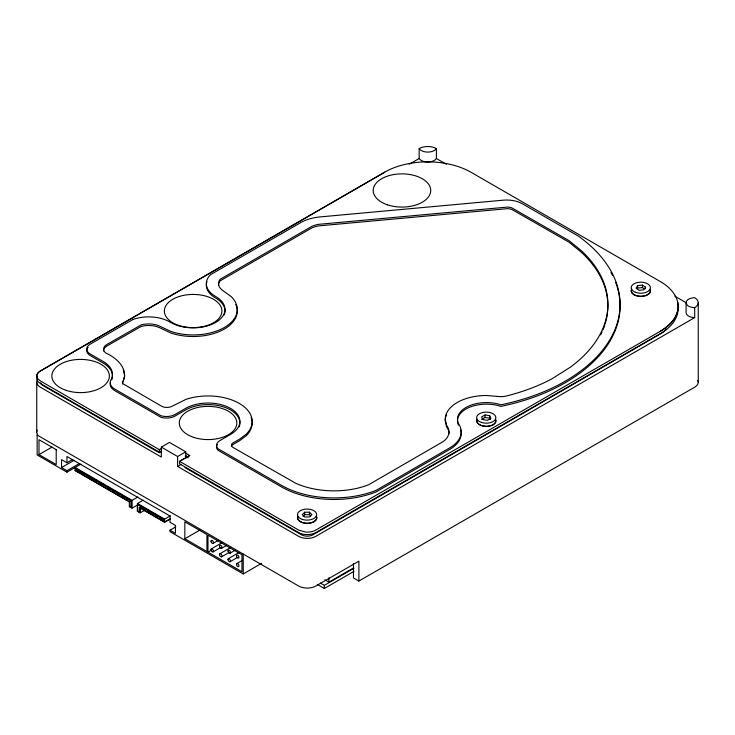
<?xml version="1.0" encoding="UTF-8"?>
<svg xmlns="http://www.w3.org/2000/svg" width="735" height="735" viewBox="0 0 735 735"><rect width="100%" height="100%" fill="white"/><g stroke="black" fill="none" stroke-linecap="round" stroke-linejoin="round"><path stroke-width="1.1" d="M122.423 383.964L124.729 376.008L123.223 369.411M637.658 285.603L636.078 288.221L639.211 290.316L643.924 289.792L645.495 287.183L642.362 285.088L637.658 285.603L637.658 288.092L642.362 287.569L643.933 288.625M304.694 512.203L302.296 514.592L304.694 516.99L309.481 516.99L311.879 514.592L309.481 512.203L304.694 512.203L304.694 514.684L303.096 516.282M384.809 172.192L40.407 371.037A12.173 7.028 0 0 0 36.943 376.926L37.678 378.644L40.315 380.923L159.357 449.655L161.195 448.589M409.22 164.263L419.161 158.521A9.132 5.274 0 0 0 427.77 162.04A9.132 5.274 0 0 0 436.379 158.521L446.32 164.254M80.905 464.116L66.958 472.164L37.163 454.965L37.127 435.056L37.678 434.615A12.173 7.028 0 0 1 37.163 430.104M56.687 449.921L38.992 439.705L38.992 454.616L51.909 447.165M79.555 463.436L66.958 470.703L61.538 467.57L61.538 459.641L66.958 462.774L72.774 459.412M61.538 467.57L74.125 460.303M137.858 496.989L132.043 500.351L75.099 467.469L75.099 470.602L75.65 470.281M37.678 379.526A12.173 7.028 0 0 0 40.315 387.189L161.332 457.06L161.332 447.11L169.463 442.415L185.734 451.814L185.734 458.438M37.163 376.623A12.173 7.028 0 0 0 40.315 383.413L159.357 452.135L161.195 451.079M161.195 451.722L159.357 452.788L42.318 385.149A8.333 4.814 0 0 1 40.664 382.843M161.332 447.11L177.604 456.508L185.734 451.814M189.694 455.489L179.579 461.332L179.579 463.813L298.621 532.544A12.173 7.028 0 0 0 315.839 532.544L660.241 333.699A60.886 35.151 0 0 0 678.074 308.847M177.604 456.508L177.604 466.449L181.223 464.364M137.858 504.816L132.043 508.179L129.342 506.617L129.36 501.913L129.902 501.601M131.492 500.664L75.65 468.434L75.117 468.737L130.949 500.976L131.492 500.664L131.492 507.214L129.36 506.608L129.902 506.296M144.051 510.632L140.183 512.874L137.427 511.33L137.473 503.475L143.279 500.122M137.427 504.651L137.969 504.339L164.089 519.424L164.089 521.4L163.547 521.712L163.547 519.737L137.427 504.651L137.427 511.33L137.969 511.018M163.547 519.737L164.089 519.424M137.473 503.475L164.585 519.14L170.401 515.777M169.261 519.296L164.585 521.997L161.994 520.509M144.565 510.127L139.678 507.315L139.678 512.01L139.145 512.323L139.145 507.619L164.585 522.263L170.401 518.91M261.632 563.313L243.23 573.934L170.015 531.662L170.015 530.201L175.821 526.839M184.834 538.755L206.939 551.516L206.939 534.556L184.834 521.795L184.834 538.755L200.15 529.917M213.159 543.349L217.937 540.583M211.349 548.88L221.878 542.797M207.977 552.114L241.962 571.738L241.962 554.778L207.977 535.163L207.977 552.114L211.809 549.909M213.095 551.893L220.748 547.474M221.667 548.246L226.453 545.48M219.848 553.786L230.377 547.704M221.593 556.799L229.246 552.38M230.156 553.115L234.943 550.359M228.346 558.692L238.875 552.61M230.092 561.705L237.745 557.286M485.017 414.963L481.627 416.92L482.867 419.593L487.498 420.31L490.888 418.353L489.648 415.679L485.017 414.963L485.017 417.452L481.627 419.409M236.789 563.635L242.532 560.318M694.685 317.594A8.609 4.97 0 0 1 686.077 312.623L686.077 302.682A8.609 4.97 0 0 1 694.685 297.712A12.173 7.028 0 0 1 694.685 307.653L694.685 317.594L315.839 536.32A12.173 7.028 0 0 1 298.621 536.32L177.604 466.449M324.953 579.86L328.922 582.157L353.471 567.98M320.368 583.057L324.337 585.345L354.059 568.192M317.391 584.463L324.337 588.478L354.059 571.325M353.471 563.561L353.471 577.93L358.891 581.054L694.685 387.189A12.173 7.028 0 0 0 697.837 380.399M304.694 514.684L309.481 514.684L310.685 515.887M36.943 376.926L36.851 376.871A12.173 7.028 0 0 1 40.315 370.982L384.717 172.146A60.886 35.151 0 0 1 435.717 162.15C447.891 163.188 460.092 166.092 470.823 172.146L660.333 281.56C668.133 286.08 675.41 292.861 677.642 301.828A60.886 35.151 0 0 1 660.333 331.264L315.839 530.054A12.173 7.028 0 0 1 305.641 532.057L298.713 530.11L179.579 461.332L189.786 455.544L185.836 453.265M485.017 417.452L489.648 418.169L490.273 419.501M674.813 296.177L686.738 303.059M185.836 455.755L187.765 456.867M185.248 456.058L188.215 457.767M185 467.589L302.159 535.163A8.333 4.814 0 0 0 312.301 535.163L662.446 332.67A57.036 32.928 0 0 0 666.59 329.087M37.127 435.056L298.621 586.025A12.173 7.028 0 0 0 315.839 586.025L358.891 561.172L358.891 581.054M77.625 471.42L83.542 474.838M86.5 476.546L92.417 479.964M94.392 481.094L96.368 482.233M98.334 483.373L101.292 485.082M108.201 489.069L110.176 490.208M112.143 491.347L114.118 492.487M117.076 494.196L119.052 495.335M121.027 496.474L122.993 497.613M125.951 499.322L127.927 500.462M147.487 511.817L153.349 515.198M155.305 516.328L157.253 517.458M159.21 518.588L161.158 519.709M75.558 470.602L78.149 472.091M78.608 472.357L80.335 473.358M82.522 474.617L84.249 475.618M84.709 475.885L87.3 477.382M87.759 477.649L90.35 479.137M90.809 479.404L93.4 480.901M93.859 481.168L95.587 482.16M96.91 482.932L99.501 484.42M99.969 484.687L102.551 486.184M103.019 486.451L105.601 487.948M106.07 488.215L108.651 489.712M109.12 489.979L111.702 491.467M112.17 491.733L114.752 493.231M115.22 493.497L117.811 494.995M118.271 495.261L120.862 496.75M121.321 497.016L123.912 498.514M124.371 498.78L126.962 500.278M143.692 509.934L146.283 511.431M146.743 511.698L149.334 513.195M149.793 513.462L151.52 514.454M153.707 515.722L155.434 516.714M155.893 516.981L158.484 518.478M158.944 518.745L161.535 520.242M75.099 470.602L129.36 501.913M170.015 530.201L175.435 533.325L175.435 525.396L170.015 522.263L170.015 516.007L66.958 456.508L66.958 462.774M38.992 454.616L56.209 464.557L56.209 449.645M698.25 302.682L698.25 382.218M645.495 287.183L645.495 288.837M642.362 285.088L642.362 287.569M489.648 415.679L489.648 418.169M419.161 158.521L419.161 148.58A12.173 7.028 0 0 1 436.379 148.58L436.379 158.521M328.922 577.738L328.922 582.157M324.337 585.345L324.337 588.478M309.481 512.203L309.481 514.684M243.23 554.052L243.23 573.934M164.585 519.14L164.585 522.263M159.357 449.655L159.357 452.135M140.183 508.179L140.183 512.874M132.043 500.351L132.043 508.179M130.949 500.976L130.949 507.527M66.958 470.703L66.958 472.164M36.75 382.218L36.75 431.932M436.379 148.58A9.132 5.274 0 0 1 427.77 152.099A9.132 5.274 0 0 1 419.161 148.58M694.685 307.653A8.609 4.97 0 0 1 686.077 302.682M677.551 301.773A60.886 35.151 0 0 1 660.241 331.219M103.598 350.99A11.512 6.643 0 0 1 106.961 345.983L141.166 326.459A17.576 10.152 0 0 1 160.193 327.966L171.09 333.093A44.118 25.468 0 0 0 220.004 331.237A44.118 25.468 0 0 0 235.76 304.437M650.117 289.342A9.592 5.531 0 0 1 640.856 296.306A9.592 5.531 0 0 1 631.595 289.342M87.024 349.061A12.192 7.038 0 0 0 90.295 355.602L103.12 363.007A31.835 18.375 0 0 1 111.748 379.83M87.465 348.206A12.192 7.038 0 0 1 88.081 347.398M110.489 382.485A15.968 9.215 0 0 0 114.88 390.717L160.937 417.305A12.063 6.964 0 0 0 175.031 416.056L185.56 409.983A31.835 18.375 0 0 1 223.256 406.822A31.835 18.375 0 0 1 239.206 426.805M224.285 314.856A31.835 18.375 0 0 0 215.658 298.033A31.045 17.925 0 0 1 206.912 281.781M316.537 516.393A9.592 5.531 0 0 1 307.276 523.366A9.592 5.531 0 0 1 298.015 516.393M495.675 419.419A9.592 5.531 0 0 1 486.414 426.383A9.592 5.531 0 0 1 477.153 419.419M217.312 444.491A12.063 6.964 0 0 0 217.882 450.188L281.487 486.91A74.281 42.887 0 0 0 376.201 491.88L449.719 449.434A39.166 22.61 0 0 0 460.551 429.369M458.475 425.17A28.931 16.703 0 0 1 468.801 407.603A28.931 16.703 0 0 1 500.884 406.391A173.203 99.997 0 0 0 564.82 382.981A188.647 108.918 0 0 0 617.033 286.475M610.969 272.538A188.647 108.918 0 0 1 612.531 275.46M615.608 282.396A188.647 108.918 0 0 1 616.683 285.391M231.479 446.338A5.568 3.216 0 0 1 233.059 444.482L239.748 440.614L246.271 435.708A44.118 25.468 0 0 0 251.131 417.452M607.505 312.568A176.446 101.871 0 0 1 605.162 323.777M604.841 324.796A176.446 101.871 0 0 1 602.957 329.859M602.075 331.871A176.446 101.871 0 0 1 600.633 334.857M607.625 311.447A176.446 101.871 0 0 0 581.312 252.215L569.046 242.219L511.983 209.521A10.4 5.999 0 0 0 507.361 208.657L318.521 225.911A23.226 13.405 0 0 0 312.044 227.813L220.123 280.853A18.844 10.878 0 0 0 218.534 285.511M448.993 433.632A26.974 15.573 0 0 0 447.964 429.176L446.558 426.778L445.208 420.852A41.206 23.796 0 0 1 445.364 418.785M445.833 416.717A41.206 23.796 0 0 1 446.614 414.696M495.849 420.769A9.592 5.531 0 0 1 485.008 426.254A9.592 5.531 0 0 1 476.997 419.336M316.353 516.292A9.592 5.531 0 0 1 307.092 523.265A9.592 5.531 0 0 1 297.831 516.292M650.209 289.792A9.592 5.531 0 0 1 640.084 296.352A9.592 5.531 0 0 1 631.732 289.011M122.423 382.402L122.396 382.65A3.776 2.177 0 0 0 122.846 383.67L161.562 406.189A7.515 4.336 0 0 0 172.192 406.189L186.01 399.353A44.118 25.468 0 0 1 239.261 403.405A44.118 25.468 0 0 1 246.271 434.146L239.748 439.052L233.059 442.911A5.568 3.216 0 0 0 233.059 447.468L295.479 483.125A62.08 35.84 0 0 0 363.136 486.671L368.621 484.751L442.847 441.781A26.974 15.573 0 0 0 447.964 427.605L446.558 425.207L445.208 419.281A41.206 23.796 0 0 1 486.414 395.494L498.872 396.523A14.461 8.342 0 0 0 505.202 396.266L507.738 395.66A161.02 92.968 0 0 0 551.957 378.81L570.443 367.142A176.446 101.871 0 0 0 581.312 250.644L569.046 240.657L511.983 207.959A10.4 5.999 0 0 0 507.361 207.086L318.521 224.34A23.226 13.405 0 0 0 312.044 226.251L220.123 279.291A18.844 10.878 0 0 0 222.797 290.555L231.36 296.729A44.118 25.468 0 0 1 224.35 327.479A44.118 25.468 0 0 1 171.09 331.522L160.193 326.395A17.576 10.152 0 0 0 141.166 324.898L106.961 344.421A11.512 6.643 0 0 0 105.868 353.094C116.828 357.816 129.691 369.631 122.423 382.402M132.934 319.477L89.817 344.375A12.192 7.038 0 0 0 90.295 354.04L103.12 361.445A31.835 18.375 0 0 1 111.362 379.196A15.968 9.215 0 0 0 114.88 389.155L160.937 415.744A12.063 6.964 0 0 0 175.031 414.485L185.56 408.412A31.835 18.375 0 0 1 230.579 408.412A31.835 18.375 0 0 1 230.579 434.403L220.059 440.486A12.063 6.964 0 0 0 217.882 448.626L281.487 485.348A74.281 42.887 0 0 0 376.201 490.318L449.719 447.872A39.166 22.61 0 0 0 458.475 423.608A28.931 16.703 0 0 1 468.801 406.032A28.931 16.703 0 0 1 500.884 404.82A173.203 99.997 0 0 0 564.82 381.419A188.647 108.918 0 0 0 578.381 236.11L522.521 203.852A22.583 13.037 0 0 0 503.016 200.196L320.166 216.908A35.409 20.442 0 0 0 300.661 222.641L210.495 274.697A31.045 17.925 0 0 0 215.658 296.471A31.835 18.375 0 0 1 215.658 322.463A31.835 18.375 0 0 1 170.639 322.463A29.777 17.19 0 0 0 132.934 319.477M236.486 564.489A1.746 1.011 60 0 0 238.406 566.685A1.746 1.011 60 0 0 238.259 564.14A1.746 1.011 60 0 0 236.486 564.489M227.988 559.491A1.746 1.001 60 0 0 229.834 561.788A1.746 1.001 60 0 0 229.834 559.326A1.746 1.001 60 0 0 227.988 559.491M219.489 554.585A1.746 1.001 60 0 0 221.336 556.882A1.746 1.001 60 0 0 221.336 554.42A1.746 1.001 60 0 0 219.489 554.585M210.991 549.679A1.746 1.001 60 0 0 212.838 551.976A1.746 1.001 60 0 0 212.838 549.514A1.746 1.001 60 0 0 210.991 549.679M210.991 541.254A1.746 1.011 60 0 0 212.911 543.45A1.746 1.011 60 0 0 212.773 540.905A1.746 1.011 60 0 0 210.991 541.254M219.508 546.16A1.746 1.011 60 0 0 221.428 548.347A1.746 1.011 60 0 0 221.281 545.802A1.746 1.011 60 0 0 219.508 546.16M227.997 551.029A1.746 1.011 60 0 0 229.917 553.225A1.746 1.011 60 0 0 229.77 550.68A1.746 1.011 60 0 0 227.997 551.029M236.486 555.963A1.746 1.011 60 0 0 238.406 558.159A1.746 1.011 60 0 0 238.259 555.614A1.746 1.011 60 0 0 236.486 555.963M66.233 390.386A28.766 16.602 0 0 0 109.377 376.008A28.766 16.602 0 0 0 66.233 361.629A28.766 16.602 0 0 0 66.233 390.386M178.77 325.412A28.766 16.602 0 0 0 221.915 311.034A28.766 16.602 0 0 0 178.77 296.646A28.766 16.602 0 0 0 178.77 325.412M387.584 204.854A28.766 16.602 0 0 0 430.728 190.475A28.766 16.602 0 0 0 387.584 176.097A28.766 16.602 0 0 0 387.584 204.854M193.682 437.362A28.766 16.602 0 0 0 236.826 422.974A28.766 16.602 0 0 0 193.682 408.596A28.766 16.602 0 0 0 193.682 437.362M481.462 422.432A9.592 5.531 0 0 0 495.849 417.636A9.592 5.531 0 0 0 481.462 412.84A9.592 5.531 0 0 0 481.462 422.432M302.296 519.388A9.592 5.531 0 0 0 316.675 514.592A9.592 5.531 0 0 0 302.296 509.805A9.592 5.531 0 0 0 302.296 519.388M635.398 292.282A9.592 5.531 0 0 0 650.356 288.111A9.592 5.531 0 0 0 636.62 282.718A9.592 5.531 0 0 0 635.398 292.282"/></g></svg>
